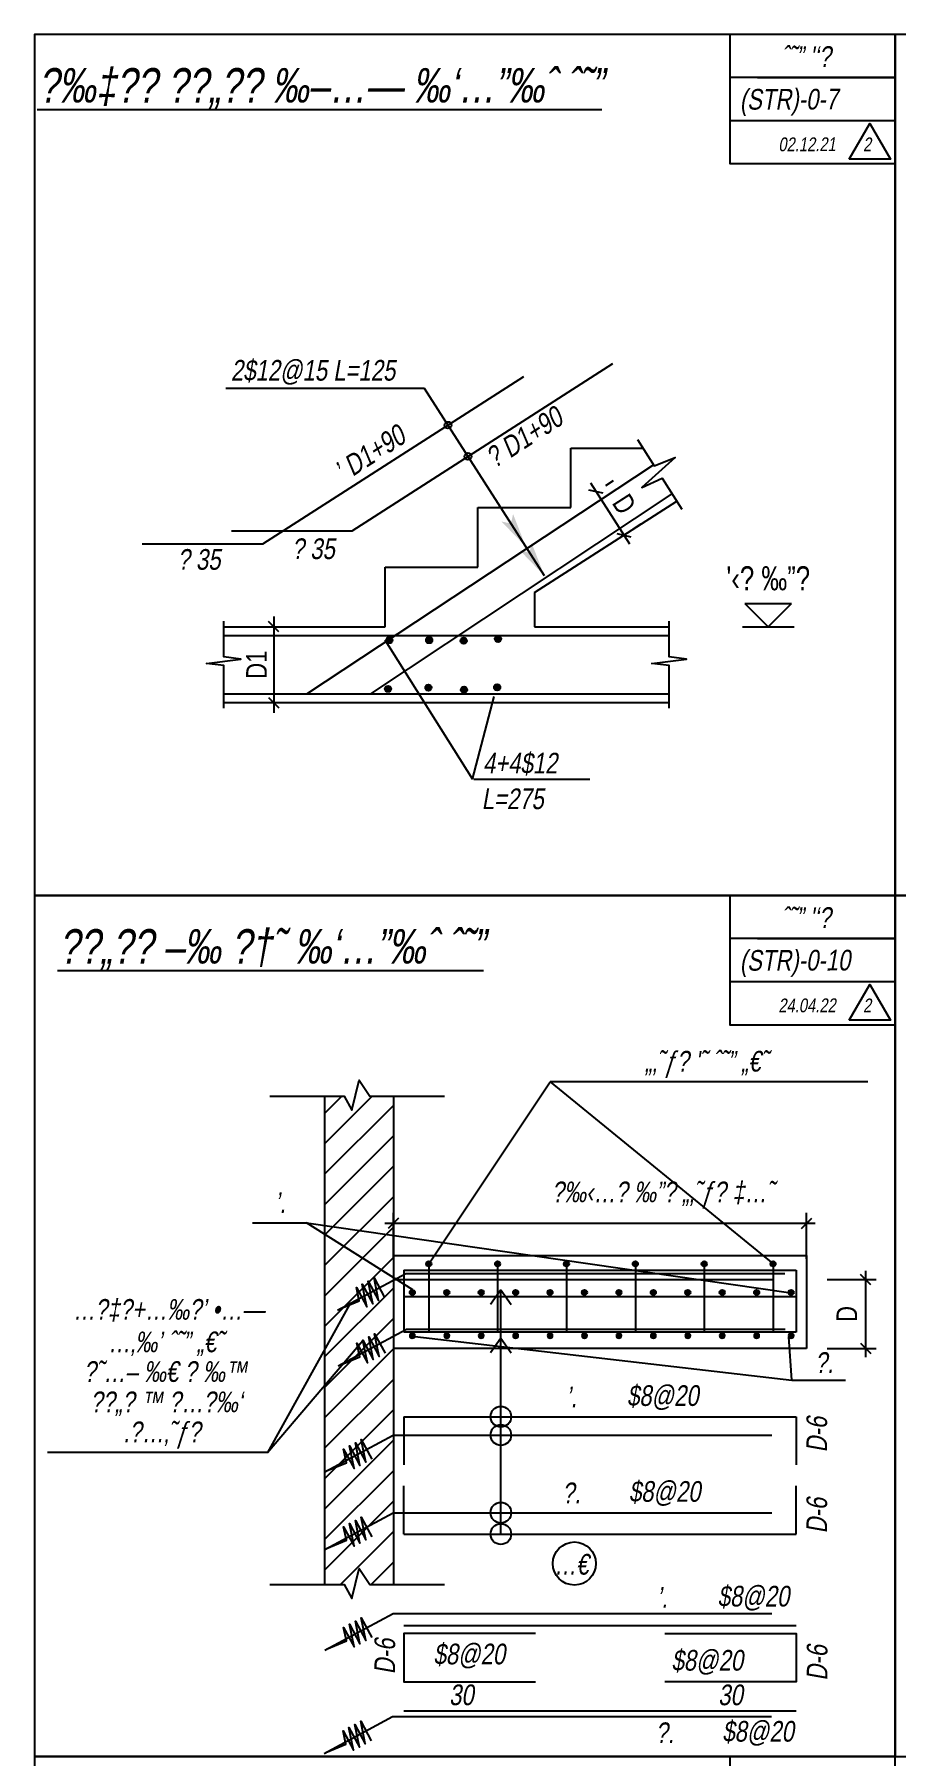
# Model space of a CAD drawing. Header units: centimetres. Extents: x 55145 to 64769, y -6931 to 11377.
# Drawn here: x 56235 to 56485, y -5582 to -5082 of the extents above; entities that cross this region are included whole.
import ezdxf
from ezdxf.enums import TextEntityAlignment as Align

# ---------------------------------------------------------------- set-up
doc = ezdxf.new("R2010")
doc.units = ezdxf.units.CM
doc.header["$LTSCALE"] = 11
doc.header["$MEASUREMENT"] = 0
doc.linetypes.add('DASH50', pattern=[15, 10, -5])
doc.layers.get('DEFPOINTS').update_dxf_attribs({"color": 1})
doc.layers.add('BEAM', color=3, linetype='Continuous', transparency=0.5)
for name, color, linetype in [('C-beam', 3, 'Continuous'), ('c-iron6', 6, 'Continuous'), ('DIM', 2, 'Continuous'), ('IRON', 6, 'Continuous'), ('iron4', 4, 'Continuous'), ('IRON6-Sec', 6, 'Continuous'), ('le', 1, 'Continuous'), ('SEC-TEXT', 1, 'Continuous'), ('STAM', 1, 'Continuous'), ('TEXT3', 3, 'Continuous'), ('text4', 3, 'Continuous'), ('ztz-Sec', 122, 'Continuous')]:
    doc.layers.add(name, color=color, linetype=linetype)
doc.styles.add('HEB', font='HEB', dxfattribs={"width": 0.8})
doc.dimstyles.new('D-25-25', dxfattribs={"dimtxt": 6, "dimasz": 3, "dimexe": 6, "dimexo": 12, "dimgap": 2, "dimtad": 1, "dimdec": 0, "dimdsep": 46, "dimtxsty": 'HEB', "dimblk1": 'OBLIQUE', "dimblk2": 'OBLIQUE', "dimsah": 1, "dimcen": 100, "dimdle": 3, "dimclrd": 256, "dimclre": 143, "dimclrt": 256, "dimadec": 0, "dimazin": 0, "dimtfac": 1, "dimtdec": 0, "dimtix": 1, "dimtmove": 2, "dimatfit": 3, "dimldrblk": 'OBLIQUE', "dimfxl": 1, "dimtolj": 1, "dimarcsym": 0})
doc.dimstyles.new('D25-25', dxfattribs={"dimtxt": 6, "dimasz": 3, "dimexe": 3, "dimexo": 6, "dimgap": 2.5, "dimtad": 1, "dimdec": 1, "dimrnd": 1, "dimdsep": 46, "dimtxsty": 'HEB', "dimblk1": 'OBLIQUE', "dimblk2": 'OBLIQUE', "dimsah": 1, "dimcen": 0, "dimdle": 2.5, "dimclrd": 256, "dimclre": 143, "dimclrt": 256, "dimadec": 0, "dimazin": 0, "dimtfac": 1, "dimtdec": 1, "dimtix": 1, "dimtmove": 2, "dimatfit": 3, "dimldrblk": 'OBLIQUE', "dimfxl": 1, "dimtolj": 1, "dimtzin": 0, "dimlwd": -1, "dimlwe": -1, "dimarcsym": 0})

# ---------------------------------------------------------------- blocks, each defined once
blk = doc.blocks.new('_OBLIQUE')
at = {"color": 0, "linetype": 'ByBlock'}
blk.add_line((-0.5, -0.5), (0.5, 0.5), dxfattribs=at)
blk = doc.blocks.new('*D2654')
at = {"layer": 'DEFPOINTS', "color": 0, "transparency": 16777216}
for p in [(56459.36, -5443.39), (56476.52, -5443.39), (56459.36, -5463.39)]:
    blk.add_point(p, dxfattribs=at)
at = {"layer": 'DIM', "color": 143, "transparency": 16777216}
for p, q in [((56465.36, -5443.39), (56479.52, -5443.39)), ((56465.36, -5463.39), (56479.52, -5463.39))]:
    blk.add_line(p, q, dxfattribs=at)
at = {"layer": 'DIM', "transparency": 16777216}
blk.add_line((56476.52, -5465.89), (56476.52, -5440.89), dxfattribs=at)
at = {"layer": 'DIM', "transparency": 16777216, "xscale": 3, "yscale": 3, "zscale": 3}
for p, rotation in [((56476.52, -5443.39), 90), ((56476.52, -5463.39), 270)]:
    blk.add_blockref('_OBLIQUE', p, dxfattribs=dict(at, rotation=rotation))
at = {"layer": 'DIM', "transparency": 16777216, "insert": (56471.02, -5453.39), "char_height": 6, "attachment_point": 5, "rotation": 90, "style": 'HEB'}
blk.add_mtext('\\A1;D', dxfattribs=at)
blk = doc.blocks.new('CO')
at = {"color": 0, "linetype": 'ByBlock'}
for p, q in [((-1.06, -1.06), (1.06, 1.06)), ((-1.06, 1.06), (1.06, -1.06)), ((0, -1.5), (0, 1.5)), ((1.5, 0), (-1.5, 0))]:
    blk.add_line(p, q, dxfattribs=at)
blk.add_circle((0, 0), 1.5, dxfattribs=at)
blk = doc.blocks.new('*U2628')
at = {"layer": 'iron4', "xscale": 0.4999999999999986, "yscale": 0.4999999999999986, "zscale": 0.4999999999999986, "rotation": 179.9975984484492}
blk.add_blockref('CO', (0, 0), dxfattribs=at)
blk = doc.blocks.new('*U2629')
at = {"layer": 'BEAM', "color": 0, "linetype": 'ByBlock', "lineweight": -2, "transparency": 16777216}
for p in [(-110, 0), (-100, 0), (-90, 0), (-80, 0), (-70, 0), (-60, 0), (-50, 0), (-40, 0), (-30, 0), (-20, 0), (-10, 0), (0, 0)]:
    blk.add_blockref('*U2628', p, dxfattribs=at)
blk = doc.blocks.new('*U2630')
at = {"layer": 'iron4', "xscale": 0.4999999999999986, "yscale": 0.4999999999999986, "zscale": 0.4999999999999986, "rotation": 179.9975984484492}
blk.add_blockref('CO', (0, 0), dxfattribs=at)
blk = doc.blocks.new('*U2634')
at = {"layer": 'BEAM', "color": 0, "linetype": 'ByBlock', "lineweight": -2, "transparency": 16777216}
for p in [(-110, 0), (-100, 0), (-90, 0), (-80, 0), (-70, 0), (-60, 0), (-50, 0), (-40, 0), (-30, 0), (-20, 0), (-10, 0), (0, 0)]:
    blk.add_blockref('*U2630', p, dxfattribs=at)
blk = doc.blocks.new('*D2652')
at = {"layer": 'DEFPOINTS', "color": 0, "transparency": 16777216}
for p in [(56459.36, -5427.04), (56339.36, -5443.39), (56459.36, -5443.39)]:
    blk.add_point(p, dxfattribs=at)
at = {"layer": 'DIM', "color": 143, "transparency": 16777216}
for p, q in [((56339.36, -5437.39), (56339.36, -5424.04)), ((56459.36, -5437.39), (56459.36, -5424.04))]:
    blk.add_line(p, q, dxfattribs=at)
at = {"layer": 'DIM', "transparency": 16777216}
blk.add_line((56336.86, -5427.04), (56461.86, -5427.04), dxfattribs=at)
at = {"layer": 'DIM', "transparency": 16777216, "xscale": 3, "yscale": 3, "zscale": 3, "rotation": 180}
blk.add_blockref('_OBLIQUE', (56339.36, -5427.04), dxfattribs=at)
at = {"layer": 'DIM', "transparency": 16777216, "xscale": 3, "yscale": 3, "zscale": 3}
blk.add_blockref('_OBLIQUE', (56459.36, -5427.04), dxfattribs=at)
at = {"layer": 'DIM', "transparency": 16777216, "insert": (56399.36, -5421.54), "char_height": 6, "attachment_point": 5, "style": 'HEB'}
blk.add_mtext('\\A1;{\\fArial|b0|i0|c177|p34; }', dxfattribs=at)
blk = doc.blocks.new('*U2626')
at = {"layer": 'iron4', "xscale": 0.4999999999999986, "yscale": 0.4999999999999986, "zscale": 0.4999999999999986, "rotation": 179.9975984484492}
blk.add_blockref('CO', (0, 0), dxfattribs=at)
blk = doc.blocks.new('*U2627')
at = {"layer": 'BEAM', "color": 0, "linetype": 'ByBlock', "lineweight": -2, "transparency": 16777216}
for p in [(-100, 0), (-80, 0), (-60, 0), (-40, 0), (-20, 0), (0, 0)]:
    blk.add_blockref('*U2626', p, dxfattribs=at)
blk = doc.blocks.new('*D2653')
at = {"layer": 'DEFPOINTS', "color": 0, "transparency": 16777216}
for p in [(56390.91, -5219.27), (56406.26, -5227.26), (56399, -5231.9)]:
    blk.add_point(p, dxfattribs=at)
at = {"layer": 'DIM', "lineweight": -2, "transparency": 16777216}
blk.add_line((56396.55, -5212.1), (56407.88, -5229.78), dxfattribs=at)
at = {"layer": 'DIM', "color": 143, "lineweight": -2, "transparency": 16777216}
for p, q in [((56401.02, -5212.8), (56403.22, -5211.39)), ((56409.11, -5225.43), (56411.31, -5224.02))]:
    blk.add_line(p, q, dxfattribs=at)
at = {"layer": 'DIM', "lineweight": -2, "transparency": 16777216, "xscale": 3, "yscale": 3, "zscale": 3}
for p, rotation in [((56398.16, -5214.63), 122.6493417095813), ((56406.26, -5227.26), 302.6493417095813)]:
    blk.add_blockref('_OBLIQUE', p, dxfattribs=dict(at, rotation=rotation))
at = {"layer": 'DIM', "transparency": 16777216, "insert": (56406.42, -5218.24), "char_height": 6, "attachment_point": 5, "rotation": 302.6493, "style": 'HEB'}
blk.add_mtext('\\A1;D', dxfattribs=at)
blk = doc.blocks.new('LEVELUP')
for p, q in [((-0.969, 0.969), (0, 0)), ((-0.969, 0.969), (0.969, 0.969)), ((0, 0), (0.969, 0.969))]:
    blk.add_line(p, q)
at = {"style": 'HEB', "text_generation_flag": 2, "width": 0.8}
blk.add_attdef('LEVEL', text='', height=1, dxfattribs=at).set_placement((0.002, 1.512), align=Align.CENTER)
blk = doc.blocks.new('ARROW')
blk.add_solid([(2, 0.4), (0, 0), (1.6, 0), (2, -0.4)])
blk = doc.blocks.new('*D2680')
at = {"layer": 'DEFPOINTS', "color": 0, "transparency": 16777216}
for p in [(56290.07, -5253.87), (56290.07, -5275.87), (56304.58, -5275.87)]:
    blk.add_point(p, dxfattribs=at)
at = {"layer": 'DIM', "color": 143, "lineweight": -2, "transparency": 16777216}
for p, q in [((56302.07, -5253.87), (56310.58, -5253.87)), ((56302.07, -5275.87), (56310.58, -5275.87))]:
    blk.add_line(p, q, dxfattribs=at)
at = {"layer": 'DIM', "lineweight": -2, "transparency": 16777216}
blk.add_line((56304.58, -5250.87), (56304.58, -5278.87), dxfattribs=at)
at = {"layer": 'DIM', "lineweight": -2, "transparency": 16777216, "xscale": 3, "yscale": 3, "zscale": 3}
for p, rotation in [((56304.58, -5253.87), 89.9999999998414), ((56304.58, -5275.87), 269.9999999998414)]:
    blk.add_blockref('_OBLIQUE', p, dxfattribs=dict(at, rotation=rotation))
at = {"layer": 'DIM', "transparency": 16777216, "insert": (56299.58, -5264.87), "char_height": 6, "attachment_point": 5, "rotation": 90, "style": 'HEB'}
blk.add_mtext('\\A1;D1', dxfattribs=at)

msp = doc.modelspace()

# ---------------------------------------------------------------- hatches: boundary and pattern name
at = {"layer": 'c-iron6'}
h = msp.add_hatch(dxfattribs=at)
h.set_pattern_fill('ANSI31', color=1, scale=50)
h.set_pattern_definition([(45, (37940.3215, -1323.553), (-4.4194174, 4.4194174), [])])
h.paths.add_polyline_path([(56339.36, -5390.13), (56332.49, -5390.13), (56329.39, -5385.49), (56327.27, -5394.22), (56325.02, -5390.13), (56319.36, -5390.13), (56319.36, -5531.92), (56325.02, -5531.92), (56327.27, -5536), (56329.39, -5527.27), (56332.49, -5531.92), (56339.36, -5531.92)])

# ---------------------------------------------------------------- linework, layer by layer
for p, q in [((56445.09, -5094.39), (56485.09, -5094.39)), ((56445.09, -5344.39), (56485.09, -5344.39))]:
    msp.add_line(p, q)
for points in [[(56235.09, -5331.89), (56485.09, -5331.89), (56485.09, -5081.89), (56235.09, -5081.89)], [(56485.09, -5081.89), (56437.09, -5081.89), (56437.09, -5106.89), (56485.09, -5106.89)], [(56485.09, -5331.89), (56735.09, -5331.89), (56735.09, -5081.89), (56485.09, -5081.89)], [(56485.09, -5094.39), (56437.09, -5094.39), (56437.09, -5119.39), (56485.09, -5119.39)], [(56235.09, -5581.89), (56485.09, -5581.89), (56485.09, -5331.89), (56235.09, -5331.89)], [(56485.09, -5331.89), (56437.09, -5331.89), (56437.09, -5356.89), (56485.09, -5356.89)], [(56485.09, -5581.89), (56735.09, -5581.89), (56735.09, -5331.89), (56485.09, -5331.89)], [(56485.09, -5344.39), (56437.09, -5344.39), (56437.09, -5369.39), (56485.09, -5369.39)], [(56235.09, -6081.89), (56485.09, -6081.89), (56485.09, -5581.89), (56235.09, -5581.89)], [(56485.09, -5581.89), (56437.09, -5581.89), (56437.09, -5606.89), (56485.09, -5606.89)]]:
    msp.add_lwpolyline(points, close=True)
for points in [[(56471.69, -5118.11), (56477.69, -5107.74), (56483.69, -5118.11), (56471.69, -5118.11)], [(56471.69, -5368.11), (56477.69, -5357.74), (56483.69, -5368.11), (56471.69, -5368.11)]]:
    msp.add_lwpolyline(points)
at = {"layer": 'BEAM'}
for p, q in [((56319.36, -5390.13), (56319.36, -5531.92)), ((56339.36, -5390.13), (56339.36, -5531.92)), ((56339.36, -5436.39), (56459.36, -5436.39)), ((56459.36, -5436.39), (56459.36, -5463.39)), ((56459.36, -5463.39), (56339.36, -5463.39))]:
    msp.add_line(p, q, dxfattribs=at)
at = {"layer": 'BEAM', "linetype": 'DASH50'}
msp.add_line((56339.36, -5443.39), (56459.36, -5443.39), dxfattribs=at)
at = {"layer": 'BEAM'}
for points in [[(56303.46, -5390.13), (56325.02, -5390.13), (56327.27, -5394.22), (56329.39, -5385.49), (56332.49, -5390.13), (56354.18, -5390.13)], [(56303.46, -5531.92), (56325.02, -5531.92), (56327.27, -5536), (56329.39, -5527.27), (56332.49, -5531.92), (56354.18, -5531.92)]]:
    msp.add_lwpolyline(points, dxfattribs=at)
at = {"layer": 'C-beam'}
for p, q in [((56390.91, -5219.27), (56390.91, -5201.97)), ((56390.91, -5201.97), (56411.81, -5201.97)), ((56363.91, -5236.57), (56363.91, -5219.27)), ((56363.91, -5219.27), (56390.91, -5219.27)), ((56380.32, -5243.87), (56421.68, -5217.38)), ((56336.91, -5253.87), (56336.91, -5236.57)), ((56336.91, -5236.57), (56363.91, -5236.57)), ((56380.32, -5243.87), (56380.32, -5253.87)), ((56290.07, -5253.87), (56336.91, -5253.87)), ((56380.32, -5253.87), (56419.42, -5253.87)), ((56290.07, -5275.87), (56419.42, -5275.87))]:
    msp.add_line(p, q, dxfattribs=at)
at = {"layer": 'c-iron6'}
for p, q in [((56349.61, -5438.85), (56349.61, -5458.63)), ((56369.61, -5438.85), (56369.61, -5458.63)), ((56389.61, -5438.84), (56389.61, -5458.63)), ((56409.61, -5438.85), (56409.61, -5458.63)), ((56429.61, -5438.85), (56429.61, -5458.63)), ((56449.61, -5438.85), (56449.61, -5458.63)), ((56342.36, -5440.65), (56342.36, -5458.63)), ((56342.36, -5440.65), (56456.36, -5440.65)), ((56456.36, -5440.65), (56456.36, -5458.63)), ((56342.36, -5448.31), (56456.36, -5448.31)), ((56456.36, -5458.63), (56342.36, -5458.63)), ((56342.36, -5483.22), (56342.36, -5497.22)), ((56342.36, -5483.22), (56456.36, -5483.22)), ((56456.36, -5483.22), (56456.36, -5497.22)), ((56342.36, -5517.3), (56342.36, -5503.3)), ((56456.36, -5517.3), (56456.36, -5503.3)), ((56342.36, -5517.3), (56456.36, -5517.3)), ((56342.36, -5543.83), (56456.36, -5543.83)), ((56342.36, -5568.58), (56456.36, -5568.58))]:
    msp.add_line(p, q, dxfattribs=at)
for points in [[(56380.58, -5546.2), (56342.36, -5546.2), (56342.36, -5560.2), (56380.58, -5560.2)], [(56418.13, -5546.2), (56456.36, -5546.2), (56456.36, -5560.2), (56418.13, -5560.2)]]:
    msp.add_lwpolyline(points, dxfattribs=at)
at = {"layer": 'IRON'}
for p, q in [((56314.23, -5273.37), (56414.93, -5206.85)), ((56332.77, -5273.37), (56420.33, -5215.27)), ((56290.07, -5256.37), (56419.42, -5256.37)), ((56290.07, -5273.37), (56419.42, -5273.37))]:
    msp.add_line(p, q, dxfattribs=at)
for points in [[(56292.34, -5225.98), (56327.34, -5225.98), (56403.12, -5177.43)], [(56266.41, -5229.78), (56301.41, -5229.78), (56377.19, -5181.22)]]:
    msp.add_lwpolyline(points, dxfattribs=at)
at = {"layer": 'IRON6-Sec', "extrusion": (5.91834e-16, -1.226e-08, 1), "elevation": 0}
for points in [[(56323.11, -5452.27), (56342.99, -5441.6), (56452.99, -5441.6)], [(56323.27, -5468.47), (56343.15, -5457.8), (56453.15, -5457.8)], [(56319.41, -5499.22), (56339.29, -5488.55), (56449.29, -5488.55)], [(56319.41, -5521.75), (56339.29, -5511.08), (56449.29, -5511.08)], [(56319.41, -5550.98), (56339.29, -5540.31), (56449.29, -5540.31)], [(56319.24, -5580.98), (56339.12, -5570.3), (56449.12, -5570.3)]]:
    msp.add_lwpolyline(points, dxfattribs=at)
at = {"layer": 'IRON6-Sec', "color": 3, "extrusion": (5.34133e-10, -1.22484e-08, 1), "elevation": 0}
for points in [[(56323.59, -5452.01), (56329.38, -5449.61), (56328.59, -5445.68), (56331.63, -5451.34), (56330.3, -5444.76), (56333.34, -5450.42), (56332.01, -5443.84), (56335.05, -5449.5), (56333.72, -5442.93), (56336.76, -5448.59)], [(56323.75, -5468.21), (56329.55, -5465.81), (56328.75, -5461.88), (56331.79, -5467.54), (56330.46, -5460.96), (56333.5, -5466.62), (56332.17, -5460.05), (56335.21, -5465.71), (56333.88, -5459.13), (56336.92, -5464.79)], [(56319.89, -5498.96), (56325.68, -5496.56), (56324.89, -5492.63), (56327.93, -5498.29), (56326.6, -5491.71), (56329.64, -5497.38), (56328.31, -5490.8), (56331.35, -5496.46), (56330.02, -5489.88), (56333.06, -5495.54)], [(56319.89, -5521.49), (56325.68, -5519.09), (56324.89, -5515.16), (56327.93, -5520.82), (56326.6, -5514.24), (56329.64, -5519.9), (56328.31, -5513.32), (56331.35, -5518.98), (56330.02, -5512.41), (56333.06, -5518.07)], [(56319.89, -5550.72), (56325.68, -5548.32), (56324.89, -5544.39), (56327.93, -5550.05), (56326.6, -5543.47), (56329.64, -5549.13), (56328.31, -5542.56), (56331.35, -5548.22), (56330.02, -5541.64), (56333.06, -5547.3)], [(56319.72, -5580.72), (56325.51, -5578.32), (56324.72, -5574.39), (56327.76, -5580.05), (56326.43, -5573.47), (56329.47, -5579.13), (56328.14, -5572.55), (56331.18, -5578.21), (56329.85, -5571.63), (56332.89, -5577.29)]]:
    msp.add_lwpolyline(points, dxfattribs=at)
at = {"layer": 'le'}
for p, q in [((56348.36, -5184.67), (56290.68, -5184.67)), ((56383.2, -5239.06), (56348.36, -5184.67)), ((56336.83, -5257.7), (56362.36, -5298.14)), ((56362.36, -5298.14), (56368.65, -5274.12)), ((56362.73, -5298.14), (56396.41, -5298.14)), ((56349.61, -5438.85), (56384.89, -5386.02)), ((56477.12, -5386.02), (56384.89, -5386.02)), ((56384.89, -5386.02), (56449.61, -5438.85)), ((56298.47, -5426.88), (56314.14, -5426.88)), ((56455.02, -5472.58), (56470.69, -5472.58)), ((56238.86, -5493.51), (56302.75, -5493.51))]:
    msp.add_line(p, q, dxfattribs=at)
for points in [[(56344.97, -5446.4), (56314.14, -5426.88), (56454.09, -5447.14)], [(56326.49, -5450.81), (56302.74, -5493.56), (56330.51, -5461.04)], [(56345.55, -5459.88), (56455.02, -5472.58), (56454.2, -5460.03)]]:
    msp.add_lwpolyline(points, dxfattribs=at)
for centre, radius in [((56355.18, -5195.32), 1), ((56361, -5204.41), 1), ((56391.9, -5525.84), 6.25)]:
    msp.add_circle(centre, radius, dxfattribs=at)
at = {"layer": 'STAM', "linetype": 'Continuous'}
msp.add_line((56440.69, -5253.87), (56455.69, -5253.87), dxfattribs=at)
msp.add_lwpolyline([(56410.21, -5199.48), (56415.11, -5207.12), (56421.19, -5204.69), (56411.53, -5213.47), (56417.39, -5210.68), (56423.15, -5219.68)], dxfattribs=at)
at = {"layer": 'STAM'}
for points in [[(56290.07, -5277.54), (56290.07, -5265.12), (56285.07, -5264.5), (56295.07, -5263.25), (56290.07, -5262.62), (56290.07, -5252.21)], [(56419.42, -5277.54), (56419.42, -5265.12), (56414.42, -5264.5), (56424.42, -5263.25), (56419.42, -5262.62), (56419.42, -5252.21)]]:
    msp.add_lwpolyline(points, dxfattribs=at)
at = {"layer": 'TEXT3'}
for p, q in [((56370.55, -5446.39), (56367.55, -5450.68)), ((56370.55, -5517.3), (56370.55, -5446.39)), ((56370.55, -5446.39), (56373.55, -5450.68)), ((56370.55, -5460.39), (56367.55, -5464.68)), ((56370.55, -5460.39), (56373.55, -5464.68))]:
    msp.add_line(p, q, dxfattribs=at)
for centre in [(56370.55, -5483.22), (56370.55, -5488.55), (56370.55, -5511.08), (56370.55, -5517.3)]:
    msp.add_circle(centre, 3, dxfattribs=at)

# ---------------------------------------------------------------- block references
at = {"layer": 'BEAM'}
for name, p in [('*U2627', (56449.61, -5438.85)), ('*U2629', (56454.84, -5447.14))]:
    msp.add_blockref(name, p, dxfattribs=at)
at = {"layer": 'BEAM', "xscale": -1, "rotation": 180}
msp.add_blockref('*U2634', (56454.84, -5459.64), dxfattribs=at)
at = {"layer": 'iron4', "xscale": 0.6000000000003638, "yscale": 0.6000000000003638, "zscale": 0.6000000000003638}
for p in [(56338.17, -5257.75), (56349.73, -5257.75), (56359.76, -5257.92), (56369.74, -5257.4), (56337.8, -5271.89), (56349.52, -5271.54), (56359.85, -5272.15), (56369.48, -5271.45)]:
    msp.add_blockref('CO', p, dxfattribs=at)
at = {"layer": 'le', "xscale": 5.000000000000096, "yscale": 5.000000000000096, "zscale": 5.000000000000096, "rotation": 122.6493417128416}
for p in [(56377.81, -5230.64), (56383.2, -5239.06)]:
    msp.add_blockref('ARROW', p, dxfattribs=at)
at = {"layer": 'text4'}
ref = msp.add_blockref('LEVELUP', (56448.19, -5253.87), dxfattribs=dict(at, xscale=7, yscale=7, zscale=7))
ref.add_attrib('LEVEL', "'‹\x9a ‰”\x8c", dxfattribs={"layer": '0', "height": 7, "style": 'HEB', "width": 0.8}).set_placement((56448.21, -5243.29), align=Align.CENTER)

# ---------------------------------------------------------------- texts
at = {"layer": 'SEC-TEXT', "style": 'HEB', "oblique": 10, "width": 0.8}
for s, p in [('%%U\x8c‰‡\x9a\x8e \x8a\x8c„\x8e\x8c ‰–…— ‰‘…”‰ˆ ˆ˜”', (56236.19, -5101.66)), ('%%U\x8a\x8c„\x8e\x8c –‰ \x8c†˜ ‰‘…”‰ˆ ˆ˜”', (56242.19, -5351.66))]:
    msp.add_text(s, height=10, dxfattribs=at).set_placement(p)
at = {"layer": 'ztz-Sec', "style": 'HEB', "oblique": 10, "width": 0.8}
for s, height, rotation, p in [("ˆ˜” '‘\x8e", 6, 0.1704, (56452.01, -5091.34)), ('(STR)-0-7', 6, 0.1704, (56439.95, -5103.74)), ('02.12.21', 4, 0.1704, (56451.16, -5115.81)), ('2', 4, 0.1704, (56475.75, -5115.81)), ('2$12@15 L=125', 6, 360, (56292.14, -5182.4)), ('\x9a D1+90', 6, 33, (56368.7, -5207.99)), ('’ D1+90', 6, 33, (56324.79, -5212.13)), ('\x9a 35', 6, 360, (56309.84, -5234.21)), ('\x9a 35', 6, 360, (56276.64, -5237.31)), ('4+4$12', 6, 360, (56365.35, -5296.46)), ('L=275', 6, 360, (56364.98, -5306.81)), ("ˆ˜” '‘\x8e", 6, 0.1704, (56452.01, -5341.34)), ('(STR)-0-10', 6, 0.1704, (56439.95, -5353.74)), ('24.04.22', 4, 0.1704, (56451.16, -5365.81)), ('2', 4, 0.1704, (56475.75, -5365.81))]:
    msp.add_text(s, height=height, rotation=rotation, dxfattribs=at).set_placement(p)
for s, rotation, p in [("„‚˜ƒ\x8e '˜ ˆ˜” „€˜", 360, (56430.24, -5380.75)), ('\x9a‰‹…\x9a ‰”\x8c „‚˜ƒ\x8e ‡…˜', 360, (56417.59, -5418.71)), ('’.', 360, (56306.45, -5421.08)), ('…\x9a‡\x9a+…‰\x8c’ •…—', 360, (56274.1, -5452.2)), ('…‚‰’ ˆ˜” „€˜', 360, (56273.26, -5461.88)), ('\x9a.', 360, (56464.44, -5467.45)), ('\x8a˜…– ‰€ \x8c ‰™', 360, (56273.12, -5470.02)), ('’.', 360, (56391.02, -5477.46)), ('$8@20', 360, (56417.59, -5477.46)), (' \x8a\x8c„\x8e ™ \x9a…\x9a‰‘', 360, (56272.55, -5479.42)), ('.\x9a…‚˜ƒ\x8e', 360, (56272.13, -5488.41)), ('D-6', 90, (56462.3, -5488.41)), ('\x9a.', 360, (56391.02, -5505.29)), ('$8@20', 360, (56418.14, -5505.29)), ('D-6', 90, (56462.3, -5511.93)), ('…€', 360, (56391.02, -5526.06)), ('’.', 360, (56417.36, -5535.7)), ('$8@20', 360, (56443.93, -5535.7)), ('D-6', 90, (56336.84, -5552.83)), ('$8@20', 360, (56361.4, -5552.49)), ('D-6', 90, (56462.4, -5554.69)), ('$8@20', 360, (56430.51, -5554.31)), ('30', 360, (56359.09, -5563.96)), ('30', 360, (56437.25, -5563.98)), ('\x9a.', 360, (56418.14, -5574.93)), ('$8@20', 360, (56445.26, -5574.93))]:
    msp.add_text(s, height=6, rotation=rotation, dxfattribs=at).set_placement(p, align=Align.MIDDLE)

# ---------------------------------------------------------------- dimensions: what is measured, and where the dimension line sits
at = {"layer": 'DIM'}
for p1, p2, distance, text, picture, middle in [((56390.91, -5219.27), (56399, -5231.9), 8.61, 'D', '*D2653', (56406.42, -5218.24)), ((56290.07, -5253.87), (56290.07, -5275.87), 14.51, 'D1', '*D2680', (56299.58, -5264.87))]:
    dim = msp.add_aligned_dim(p1=p1, p2=p2, distance=distance, text=text, dimstyle='D-25-25', dxfattribs=at)
    dim.commit()
    dim.dimension.update_dxf_attribs({"geometry": picture, "text_midpoint": middle})
dim = msp.add_linear_dim(base=(56459.36, -5427.04), p1=(56339.36, -5443.39), p2=(56459.36, -5443.39), text='{\\fArial|b0|i0|c177|p34; }', dimstyle='D25-25', dxfattribs=at)
dim.commit()
dim.dimension.update_dxf_attribs({"geometry": '*D2652', "text_midpoint": (56399.36, -5421.54)})
dim = msp.add_linear_dim(base=(56476.52, -5443.39), p1=(56459.36, -5463.39), p2=(56459.36, -5443.39), angle=90, text='D', dimstyle='D25-25', dxfattribs=at)
dim.commit()
dim.dimension.update_dxf_attribs({"geometry": '*D2654', "text_midpoint": (56471.02, -5453.39)})

doc.saveas('drawing.dxf')
